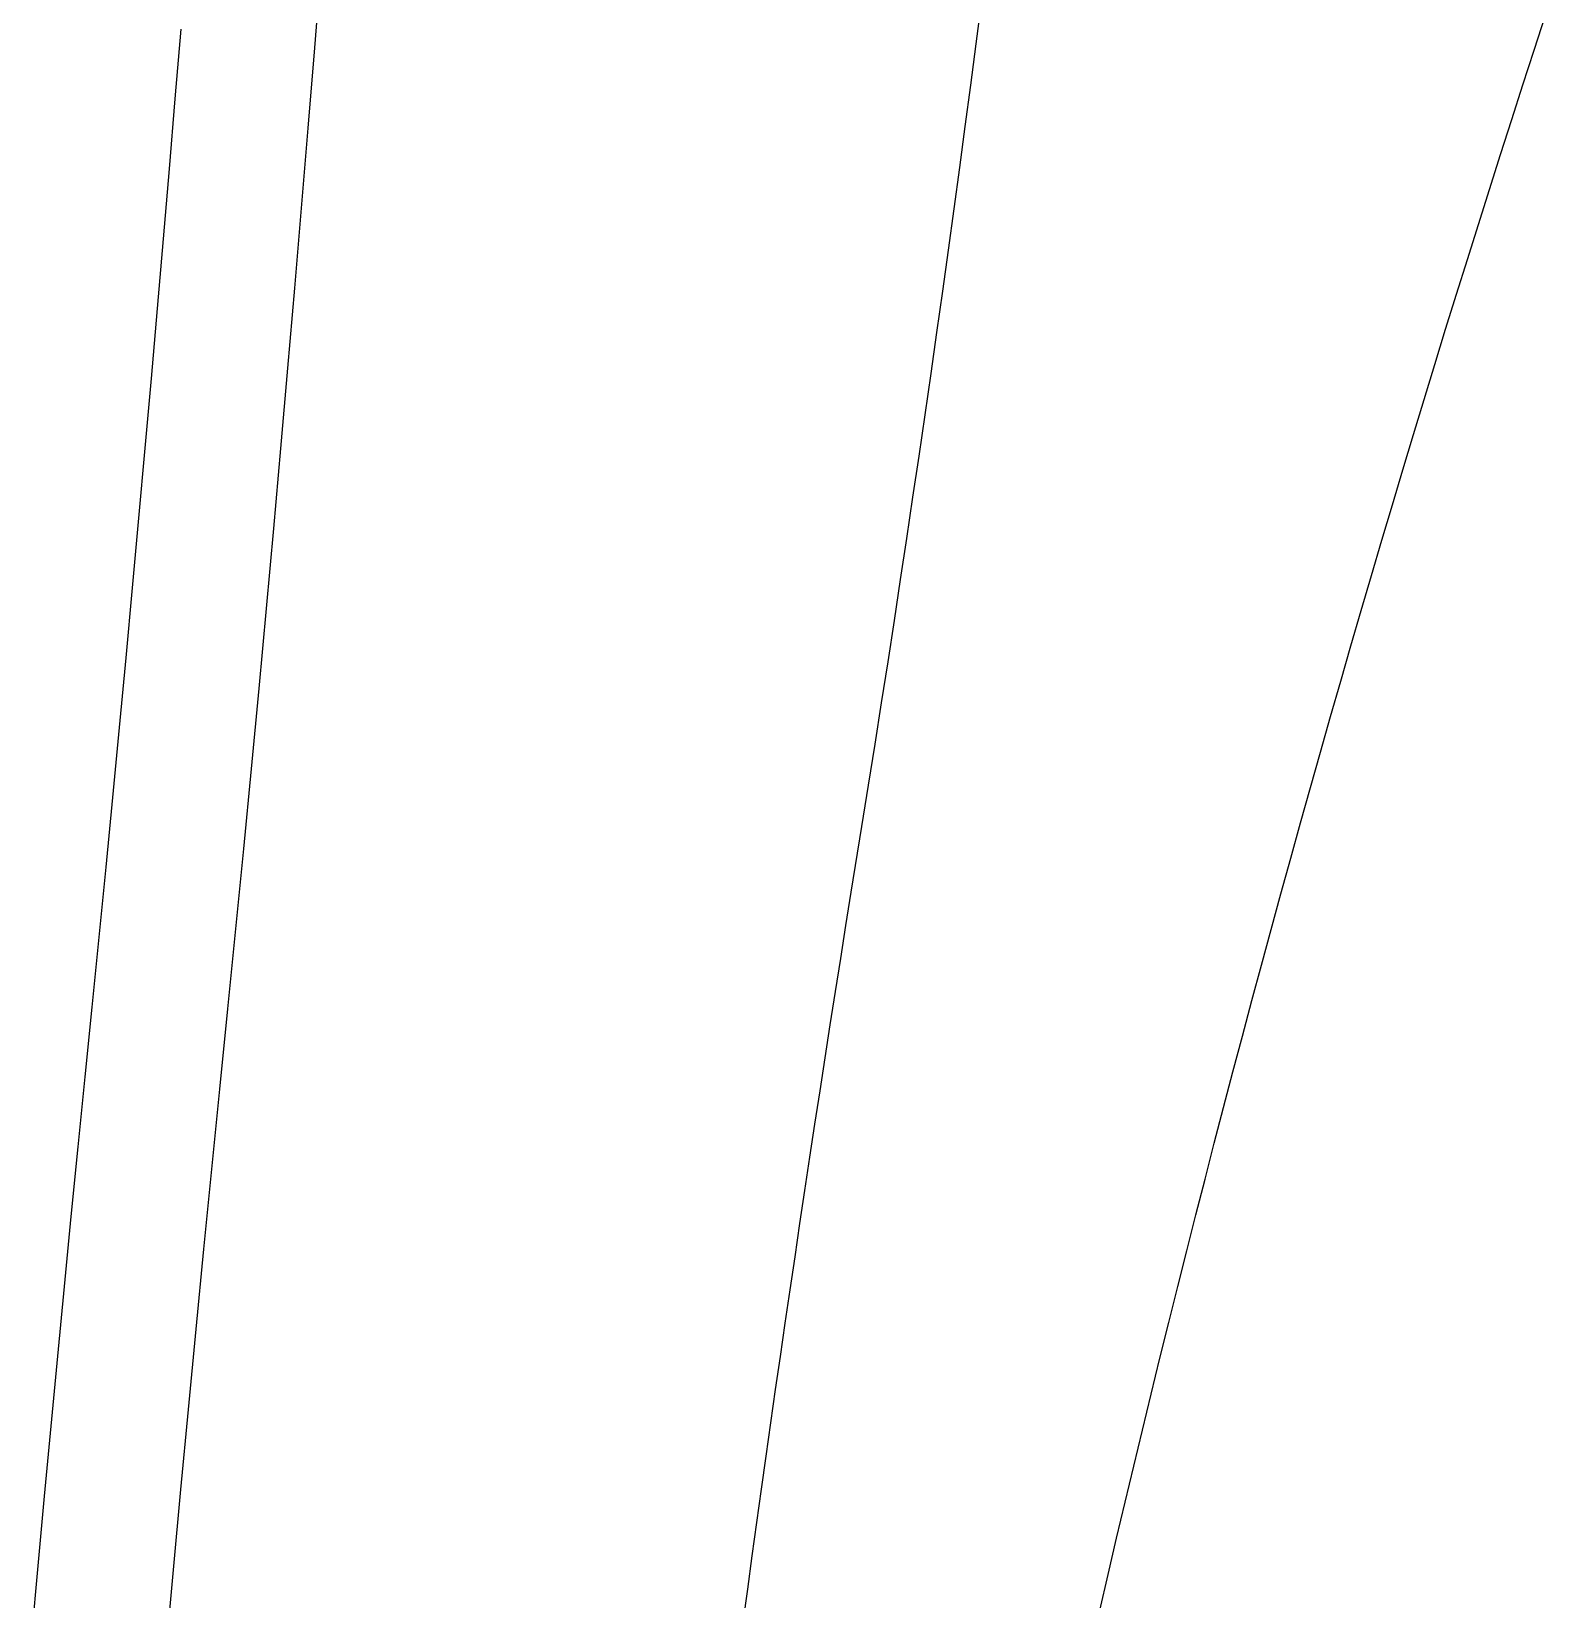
# Model space of a CAD drawing. Extents: x 527 to 614, y 487 to 635.
# Drawn here: x 533.582 to 536.578, y 551.515 to 554.619 of the extents above; entities that cross this region are included whole.
import ezdxf

# ---------------------------------------------------------------- set-up
doc = ezdxf.new("R2010")
doc.units = 0
doc.header["$MEASUREMENT"] = 0
doc.layers.add('1', color=4, linetype='Continuous')

# ---------------------------------------------------------------- blocks, each defined once
blk = doc.blocks.new('VANGUARD')
at = {"layer": '1', "color": 3, "linetype": 'Continuous'}
for points in [[(7.2541, 49.7178), (7.2414, 49.5594), (7.2284, 49.4009), (7.2152, 49.2425), (7.2018, 49.084), (7.1881, 48.9255), (7.1742, 48.767), (7.1601, 48.6085), (7.1457, 48.45), (7.131, 48.2916), (7.116, 48.1331), (7.1007, 47.9746), (7.0852, 47.8161), (7.0694, 47.6577), (7.0535, 47.4992), (7.0377, 47.3407), (7.022, 47.1822), (7.0065, 47.0237), (6.9914, 46.8651), (6.9765, 46.7064), (6.9619, 46.5478), (6.9475, 46.3891)], [(6.9766, 49.5966), (6.9652, 49.4583), (6.9537, 49.3201), (6.942, 49.1819), (6.9301, 49.0437), (6.9181, 48.9054), (6.9058, 48.7672), (6.8934, 48.629), (6.8808, 48.4908), (6.868, 48.3525), (6.8549, 48.2143), (6.8417, 48.0761), (6.8282, 47.9379), (6.8145, 47.7997), (6.8007, 47.6615), (6.7869, 47.5233), (6.7732, 47.3851), (6.7595, 47.2469), (6.7459, 47.1087), (6.7326, 46.9704), (6.7194, 46.8321), (6.7065, 46.6938), (6.6938, 46.5554), (6.6812, 46.4171)], [(8.7949, 46.4674), (8.8114, 46.5388), (8.8282, 46.6102), (8.845, 46.6815), (8.862, 46.7528), (8.8792, 46.824), (8.8965, 46.8952), (8.9139, 46.9663), (8.9315, 47.0374), (8.9492, 47.1084), (8.9671, 47.1793), (8.9851, 47.2502), (9.0032, 47.321), (9.0215, 47.3918), (9.0399, 47.4624), (9.0585, 47.5331), (9.0772, 47.6037), (9.096, 47.6742), (9.115, 47.7446), (9.1341, 47.815), (9.1533, 47.8854), (9.1727, 47.9557), (9.1922, 48.0259), (9.2118, 48.096), (9.2316, 48.1661), (9.2515, 48.2362), (9.2716, 48.3061), (9.2918, 48.376), (9.3121, 48.4459), (9.3325, 48.5157), (9.3531, 48.5854), (9.3738, 48.6551), (9.3946, 48.7247), (9.4156, 48.7942), (9.4367, 48.8637), (9.4579, 48.9331), (9.4792, 49.0025), (9.5007, 49.0718), (9.5223, 49.141), (9.544, 49.2102), (9.5659, 49.2793), (9.5879, 49.3484), (9.61, 49.4174), (9.6322, 49.4863), (9.6546, 49.5552), (9.677, 49.624)]]:
    blk.add_lwpolyline(points, dxfattribs=at)
at = {"layer": '1', "color": 2}
for points in [[(8.3244, 48.019), (8.3375, 48.1003), (8.3505, 48.1817), (8.3633, 48.2631), (8.376, 48.3446), (8.3885, 48.426), (8.401, 48.5074), (8.4133, 48.5889), (8.4254, 48.6704), (8.4374, 48.7518), (8.4493, 48.8333), (8.4611, 48.9148), (8.4728, 48.9963), (8.4843, 49.0779), (8.4956, 49.1594), (8.5069, 49.2409), (8.518, 49.3225), (8.5289, 49.4041), (8.5398, 49.4856), (8.5505, 49.5672), (8.5611, 49.6488)], [(8.0895, 46.444), (8.0985, 46.5098), (8.1075, 46.5756), (8.1166, 46.6414), (8.1258, 46.7072), (8.135, 46.773), (8.1443, 46.8387), (8.1537, 46.9044), (8.1632, 46.9702), (8.1727, 47.0359), (8.1824, 47.1015), (8.192, 47.1672), (8.2018, 47.2329), (8.2116, 47.2985), (8.2215, 47.3641), (8.2315, 47.4298), (8.2415, 47.4953), (8.2517, 47.5609), (8.2618, 47.6265), (8.2721, 47.692), (8.2824, 47.7576), (8.2928, 47.8231), (8.3033, 47.8886), (8.3244, 48.019)]]:
    blk.add_lwpolyline(points, dxfattribs=at)

msp = doc.modelspace()

# ---------------------------------------------------------------- block references
at = {"layer": '1'}
msp.add_blockref('VANGUARD', (526.9005, 505.0267), dxfattribs=at)

doc.saveas('drawing.dxf')
